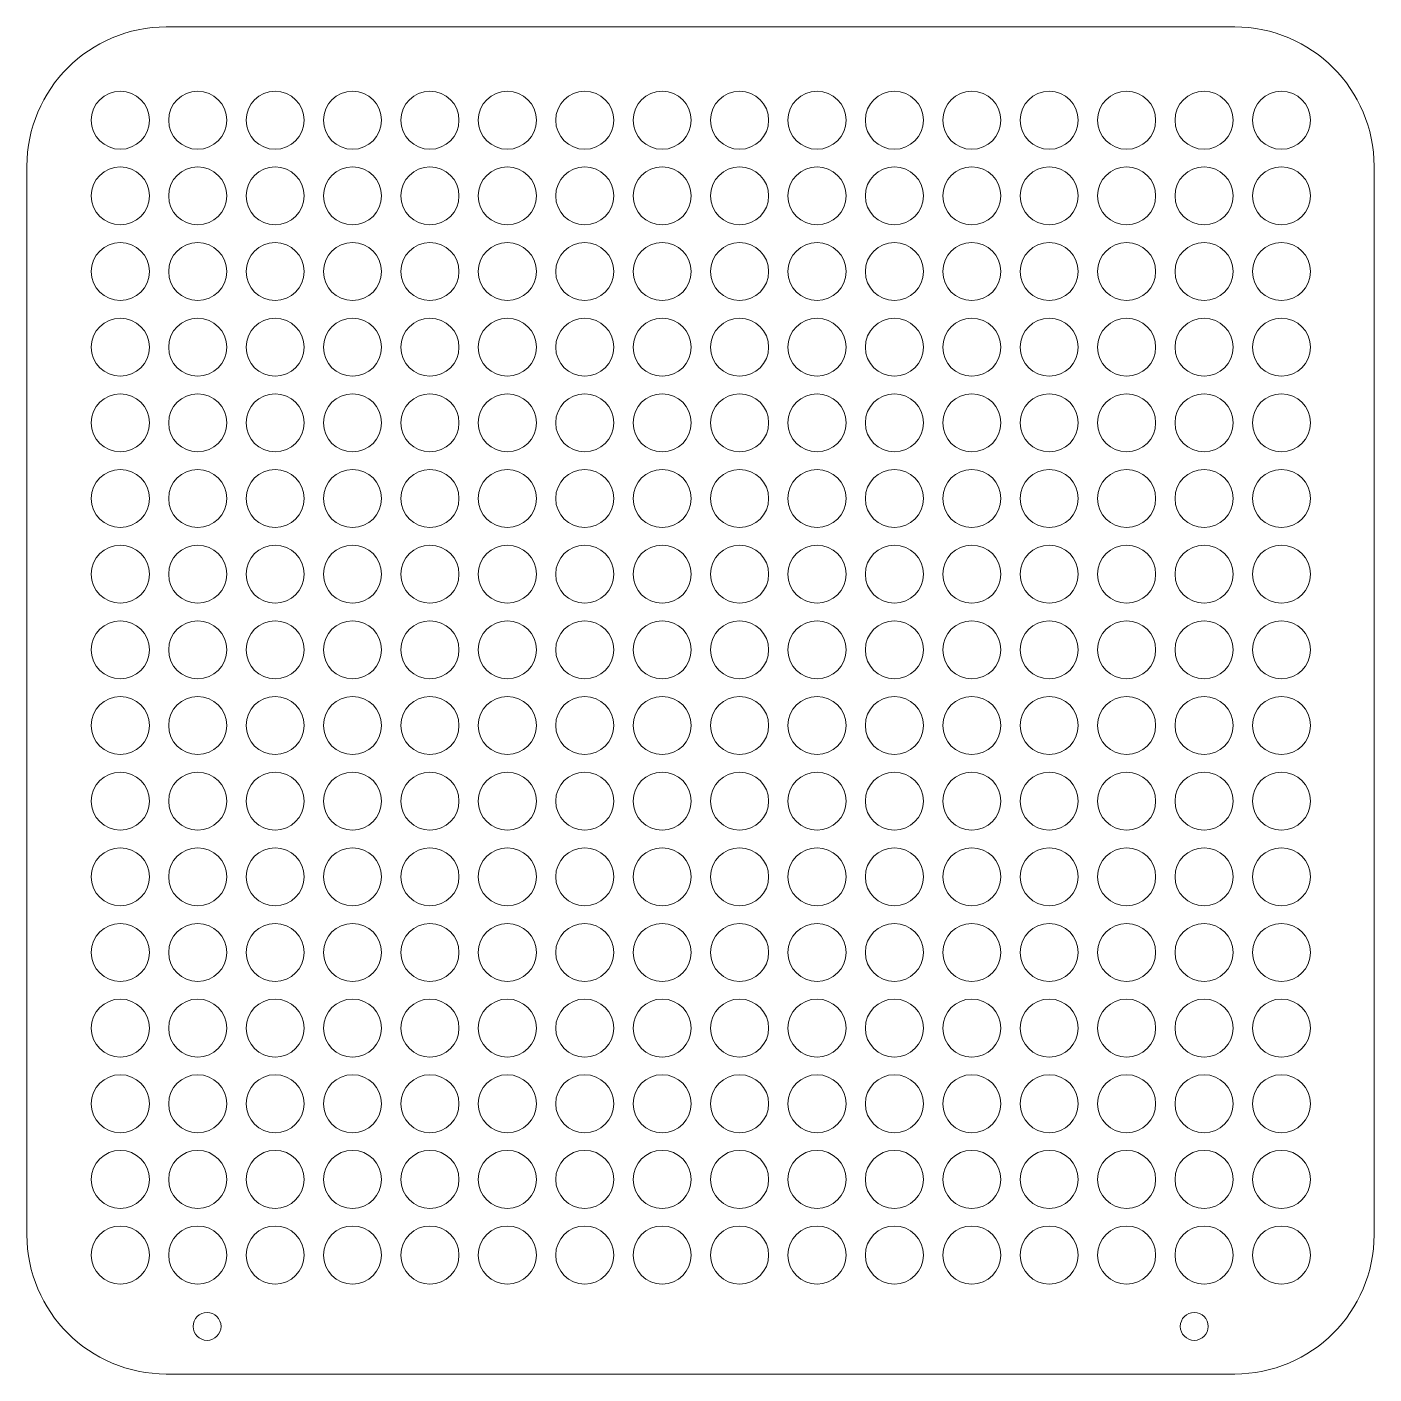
# Model space of a CAD drawing. Header units: millimetres. Extents: x 607 to 1187, y -600 to -20.
import ezdxf

# ---------------------------------------------------------------- set-up
doc = ezdxf.new("R2010")
doc.units = ezdxf.units.MM
doc.header["$MEASUREMENT"] = 0
doc.layers.add('Layer 1', color=7, linetype='Continuous', lineweight=0)

# ---------------------------------------------------------------- blocks, each defined once
blk = doc.blocks.new('Block_1')
at = {"layer": 'Layer 1', "color": 18, "lineweight": 18, "true_color": 0x000000}
for centre in [(646.8, -59.71), (680.12, -59.71), (713.45, -59.71), (746.78, -59.71), (780.11, -59.71), (813.44, -59.71), (846.77, -59.71), (880.1, -59.71), (913.43, -59.71), (946.76, -59.71), (980.09, -59.71), (1013.41, -59.71), (1046.74, -59.71), (1080.07, -59.71), (1113.4, -59.71), (1146.73, -59.71)]:
    blk.add_circle(centre, 12.5, dxfattribs=at)
blk = doc.blocks.new('Block_2')
at = {"layer": 'Layer 1', "color": 18, "lineweight": 18, "true_color": 0x000000}
for centre in [(646.8, -92.28), (680.12, -92.28), (713.45, -92.28), (746.78, -92.28), (780.11, -92.28), (813.44, -92.28), (846.77, -92.28), (880.1, -92.28), (913.43, -92.28), (946.76, -92.28), (980.09, -92.28), (1013.41, -92.28), (1046.74, -92.28), (1080.07, -92.28), (1113.4, -92.28), (1146.73, -92.28)]:
    blk.add_circle(centre, 12.5, dxfattribs=at)
blk = doc.blocks.new('Block_3')
at = {"layer": 'Layer 1', "color": 18, "lineweight": 18, "true_color": 0x000000}
for centre in [(646.8, -124.86), (680.12, -124.86), (713.45, -124.86), (746.78, -124.86), (780.11, -124.86), (813.44, -124.86), (846.77, -124.86), (880.1, -124.86), (913.43, -124.86), (946.76, -124.86), (980.09, -124.86), (1013.41, -124.86), (1046.74, -124.86), (1080.07, -124.86), (1113.4, -124.86), (1146.73, -124.86)]:
    blk.add_circle(centre, 12.5, dxfattribs=at)
blk = doc.blocks.new('Block_4')
at = {"layer": 'Layer 1', "color": 18, "lineweight": 18, "true_color": 0x000000}
for centre in [(646.8, -157.43), (680.12, -157.43), (713.45, -157.43), (746.78, -157.43), (780.11, -157.43), (813.44, -157.43), (846.77, -157.43), (880.1, -157.43), (913.43, -157.43), (946.76, -157.43), (980.09, -157.43), (1013.41, -157.43), (1046.74, -157.43), (1080.07, -157.43), (1113.4, -157.43), (1146.73, -157.43)]:
    blk.add_circle(centre, 12.5, dxfattribs=at)
blk = doc.blocks.new('Block_5')
at = {"layer": 'Layer 1', "color": 18, "lineweight": 18, "true_color": 0x000000}
for centre in [(646.8, -190), (680.12, -190), (713.45, -190), (746.78, -190), (780.11, -190), (813.44, -190), (846.77, -190), (880.1, -190), (913.43, -190), (946.76, -190), (980.09, -190), (1013.41, -190), (1046.74, -190), (1080.07, -190), (1113.4, -190), (1146.73, -190)]:
    blk.add_circle(centre, 12.5, dxfattribs=at)
blk = doc.blocks.new('Block_6')
at = {"layer": 'Layer 1', "color": 18, "lineweight": 18, "true_color": 0x000000}
for centre in [(646.8, -222.58), (680.12, -222.58), (713.45, -222.58), (746.78, -222.58), (780.11, -222.58), (813.44, -222.58), (846.77, -222.58), (880.1, -222.58), (913.43, -222.58), (946.76, -222.58), (980.09, -222.58), (1013.41, -222.58), (1046.74, -222.58), (1080.07, -222.58), (1113.4, -222.58), (1146.73, -222.58)]:
    blk.add_circle(centre, 12.5, dxfattribs=at)
blk = doc.blocks.new('Block_7')
at = {"layer": 'Layer 1', "color": 18, "lineweight": 18, "true_color": 0x000000}
for centre in [(646.8, -255.15), (680.12, -255.15), (713.45, -255.15), (746.78, -255.15), (780.11, -255.15), (813.44, -255.15), (846.77, -255.15), (880.1, -255.15), (913.43, -255.15), (946.76, -255.15), (980.09, -255.15), (1013.41, -255.15), (1046.74, -255.15), (1080.07, -255.15), (1113.4, -255.15), (1146.73, -255.15)]:
    blk.add_circle(centre, 12.5, dxfattribs=at)
blk = doc.blocks.new('Block_8')
at = {"layer": 'Layer 1', "color": 18, "lineweight": 18, "true_color": 0x000000}
for centre in [(646.8, -287.72), (680.12, -287.72), (713.45, -287.72), (746.78, -287.72), (780.11, -287.72), (813.44, -287.72), (846.77, -287.72), (880.1, -287.72), (913.43, -287.72), (946.76, -287.72), (980.09, -287.72), (1013.41, -287.72), (1046.74, -287.72), (1080.07, -287.72), (1113.4, -287.72), (1146.73, -287.72)]:
    blk.add_circle(centre, 12.5, dxfattribs=at)
blk = doc.blocks.new('Block_9')
at = {"layer": 'Layer 1', "color": 18, "lineweight": 18, "true_color": 0x000000}
for centre in [(646.8, -320.3), (680.12, -320.3), (713.45, -320.3), (746.78, -320.3), (780.11, -320.3), (813.44, -320.3), (846.77, -320.3), (880.1, -320.3), (913.43, -320.3), (946.76, -320.3), (980.09, -320.3), (1013.41, -320.3), (1046.74, -320.3), (1080.07, -320.3), (1113.4, -320.3), (1146.73, -320.3)]:
    blk.add_circle(centre, 12.5, dxfattribs=at)
blk = doc.blocks.new('Block_10')
at = {"layer": 'Layer 1', "color": 18, "lineweight": 18, "true_color": 0x000000}
for centre in [(646.8, -352.87), (680.12, -352.87), (713.45, -352.87), (746.78, -352.87), (780.11, -352.87), (813.44, -352.87), (846.77, -352.87), (880.1, -352.87), (913.43, -352.87), (946.76, -352.87), (980.09, -352.87), (1013.41, -352.87), (1046.74, -352.87), (1080.07, -352.87), (1113.4, -352.87), (1146.73, -352.87)]:
    blk.add_circle(centre, 12.5, dxfattribs=at)
blk = doc.blocks.new('Block_11')
at = {"layer": 'Layer 1', "color": 18, "lineweight": 18, "true_color": 0x000000}
for centre in [(646.8, -385.45), (680.12, -385.45), (713.45, -385.45), (746.78, -385.45), (780.11, -385.45), (813.44, -385.45), (846.77, -385.45), (880.1, -385.45), (913.43, -385.45), (946.76, -385.45), (980.09, -385.45), (1013.41, -385.45), (1046.74, -385.45), (1080.07, -385.45), (1113.4, -385.45), (1146.73, -385.45)]:
    blk.add_circle(centre, 12.5, dxfattribs=at)
blk = doc.blocks.new('Block_12')
at = {"layer": 'Layer 1', "color": 18, "lineweight": 18, "true_color": 0x000000}
for centre in [(646.8, -418.02), (680.12, -418.02), (713.45, -418.02), (746.78, -418.02), (780.11, -418.02), (813.44, -418.02), (846.77, -418.02), (880.1, -418.02), (913.43, -418.02), (946.76, -418.02), (980.09, -418.02), (1013.41, -418.02), (1046.74, -418.02), (1080.07, -418.02), (1113.4, -418.02), (1146.73, -418.02)]:
    blk.add_circle(centre, 12.5, dxfattribs=at)
blk = doc.blocks.new('Block_13')
at = {"layer": 'Layer 1', "color": 18, "lineweight": 18, "true_color": 0x000000}
for centre in [(646.8, -450.59), (680.12, -450.59), (713.45, -450.59), (746.78, -450.59), (780.11, -450.59), (813.44, -450.59), (846.77, -450.59), (880.1, -450.59), (913.43, -450.59), (946.76, -450.59), (980.09, -450.59), (1013.41, -450.59), (1046.74, -450.59), (1080.07, -450.59), (1113.4, -450.59), (1146.73, -450.59)]:
    blk.add_circle(centre, 12.5, dxfattribs=at)
blk = doc.blocks.new('Block_14')
at = {"layer": 'Layer 1', "color": 18, "lineweight": 18, "true_color": 0x000000}
for centre in [(646.8, -483.17), (680.12, -483.17), (713.45, -483.17), (746.78, -483.17), (780.11, -483.17), (813.44, -483.17), (846.77, -483.17), (880.1, -483.17), (913.43, -483.17), (946.76, -483.17), (980.09, -483.17), (1013.41, -483.17), (1046.74, -483.17), (1080.07, -483.17), (1113.4, -483.17), (1146.73, -483.17)]:
    blk.add_circle(centre, 12.5, dxfattribs=at)
blk = doc.blocks.new('Block_15')
at = {"layer": 'Layer 1', "color": 18, "lineweight": 18, "true_color": 0x000000}
for centre in [(646.8, -515.74), (680.12, -515.74), (713.45, -515.74), (746.78, -515.74), (780.11, -515.74), (813.44, -515.74), (846.77, -515.74), (880.1, -515.74), (913.43, -515.74), (946.76, -515.74), (980.09, -515.74), (1013.41, -515.74), (1046.74, -515.74), (1080.07, -515.74), (1113.4, -515.74), (1146.73, -515.74)]:
    blk.add_circle(centre, 12.5, dxfattribs=at)
blk = doc.blocks.new('Block_16')
at = {"layer": 'Layer 1', "color": 18, "lineweight": 18, "true_color": 0x000000}
for centre in [(646.8, -548.31), (680.12, -548.31), (713.45, -548.31), (746.78, -548.31), (780.11, -548.31), (813.44, -548.31), (846.77, -548.31), (880.1, -548.31), (913.43, -548.31), (946.76, -548.31), (980.09, -548.31), (1013.41, -548.31), (1046.74, -548.31), (1080.07, -548.31), (1113.4, -548.31), (1146.73, -548.31)]:
    blk.add_circle(centre, 12.5, dxfattribs=at)
blk = doc.blocks.new('Block_0')
at = {"layer": 'Layer 1'}
for name in ['Block_1', 'Block_2', 'Block_3', 'Block_4', 'Block_5', 'Block_6', 'Block_7', 'Block_8', 'Block_9', 'Block_10', 'Block_11', 'Block_12', 'Block_13', 'Block_14', 'Block_15', 'Block_16']:
    blk.add_blockref(name, (0, 0), dxfattribs=at)

msp = doc.modelspace()

# ---------------------------------------------------------------- linework, layer by layer
at = {"layer": 'Layer 1', "color": 18, "lineweight": 18, "true_color": 0x000000}
for centre in [(684.17, -579.04), (1109.17, -579.04)]:
    msp.add_circle(centre, 6, dxfattribs=at)
msp.add_open_spline([(1126.6, -599.54), (1126.6, -599.54), (666.6, -599.54), (666.6, -599.54), (633.46, -599.54), (606.6, -572.68), (606.6, -539.55), (606.6, -539.55), (606.6, -79.54), (606.6, -79.54), (606.6, -46.41), (633.46, -19.54), (666.6, -19.54), (666.6, -19.54), (1126.6, -19.54), (1126.6, -19.54), (1159.74, -19.54), (1186.6, -46.41), (1186.6, -79.54), (1186.6, -79.54), (1186.6, -539.55), (1186.6, -539.55), (1186.6, -572.68), (1159.74, -599.54), (1126.6, -599.54)], degree=3, knots=[0, 0, 0, 0, 1, 1, 1, 2, 2, 2, 3, 3, 3, 4, 4, 4, 5, 5, 5, 6, 6, 6, 7, 7, 7, 8, 8, 8, 8], dxfattribs=at)

# ---------------------------------------------------------------- block references
at = {"layer": 'Layer 1'}
msp.add_blockref('Block_0', (0, 0), dxfattribs=at)

doc.saveas('drawing.dxf')
